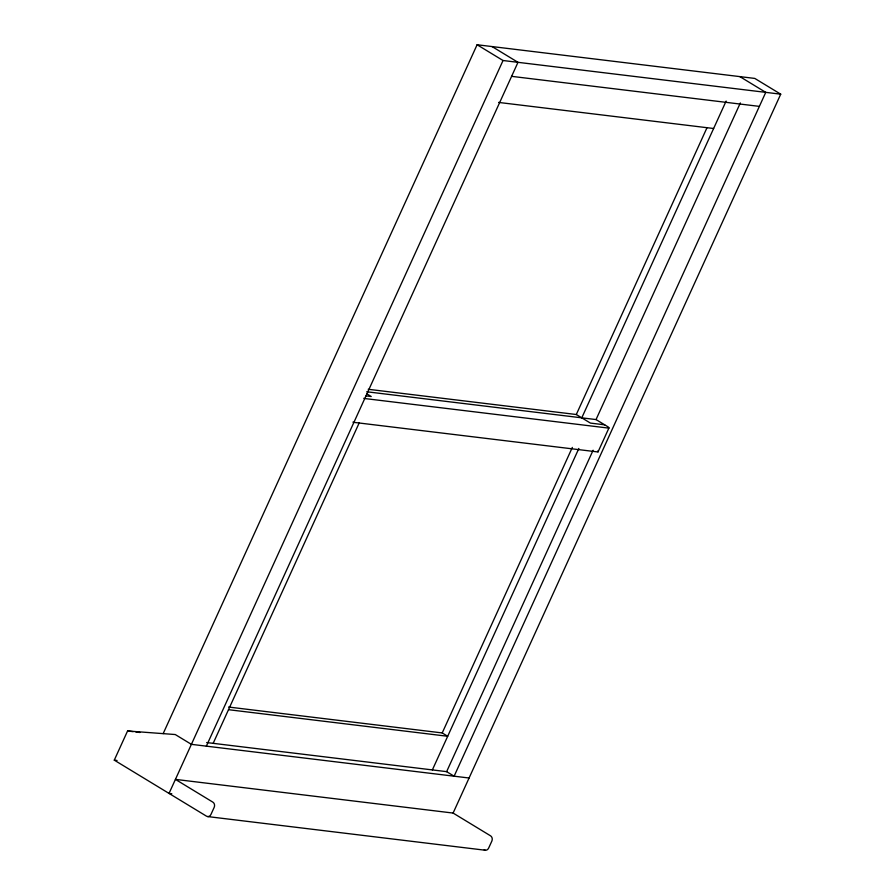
<?xml version="1.0" encoding="UTF-8"?>
<svg xmlns="http://www.w3.org/2000/svg" width="895" height="895" viewBox="0 0 895 895"><rect width="100%" height="100%" fill="white"/><g stroke="black" fill="none" stroke-linecap="round" stroke-linejoin="round"><path stroke-width="1.34" d="M484.173 849.847A3.927 3.289 -83.1 0 0 488.648 848.091L491.847 841.087A3.927 3.289 -83.1 0 0 490.561 835.829L453.105 813.063L175.42 779.388L212.876 802.155A3.927 3.289 -83.1 0 1 214.162 807.413L210.963 814.428A3.927 3.289 -83.1 0 1 206.488 816.173L114.28 760.146L127.571 730.98L175.252 734.538L191.385 744.338L469.081 778.012M163.159 733.631L477.102 44.75L754.787 78.424L780.72 94.176L453.105 813.063M780.72 94.176L503.035 60.513L169.032 793.418L171.795 793.753M206.342 746.161L517.992 62.326L492.06 46.562M213.167 743.342L359.208 422.887M368.203 389.28L576.302 414.508L707.005 127.705M581.772 417.842L726.125 101.079M228.583 707.039L442.219 732.938L572.341 447.41M432.363 769.913L578.864 448.451M366.726 391.764L596.036 419.565L740.344 102.936M206.667 742.548L446.627 771.647L593.105 450.23M598.05 451.863L608.913 428.034M511.593 76.343L759.374 106.382M498.604 102.422L713.628 128.5M366.021 395.881L371.224 396.519L366.905 393.889M604.684 424.823L590.42 423.089L576.302 414.508M228.505 709.69L447.69 736.272L442.219 732.938M127.571 730.98L133.098 731.651M135.861 731.987L140 732.49M114.28 760.146L117.044 760.481M207.707 816.576L485.392 850.25M739.829 76.601L765.762 92.364L454.123 776.2L446.627 771.647M477.102 44.75L503.035 60.513M596.036 419.565L607.571 426.568A3.927 0.761 24.5 0 1 608.309 428.067L364.813 398.543A3.927 0.761 24.5 0 1 363.773 398.309M352.91 422.138A3.927 0.761 24.5 0 0 353.95 422.373L597.446 451.897A3.927 0.761 24.5 0 0 597.647 451.058"/></g></svg>
